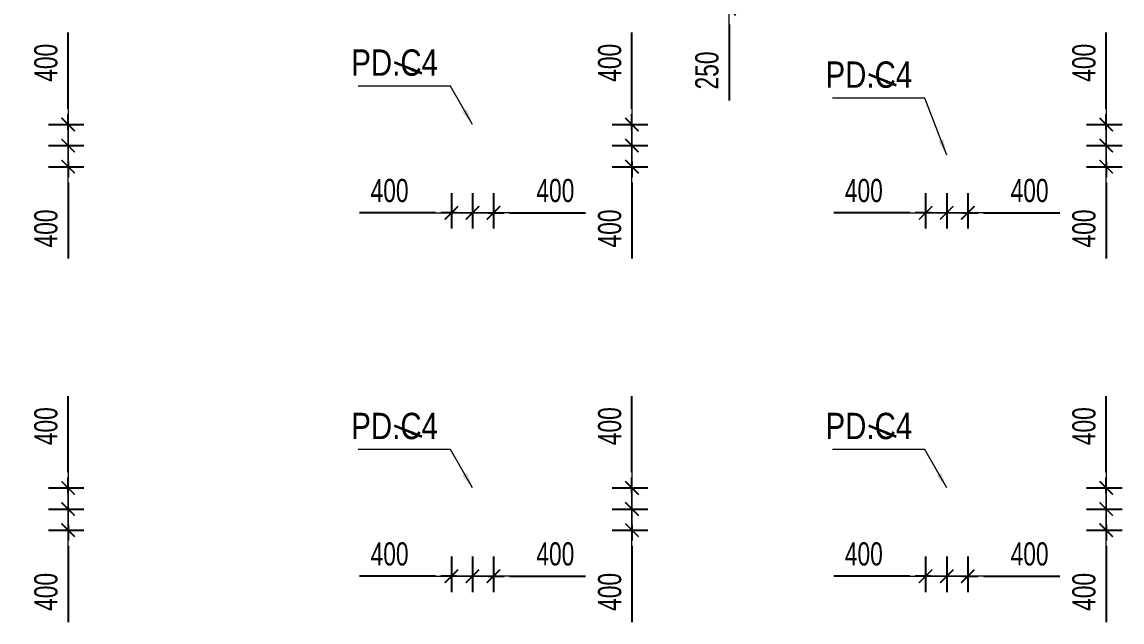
# Model space of a CAD drawing. Header units: millimetres. Extents: x -259680 to 286077, y -1281 to 94455.
# Drawn here: x 28151 to 49027, y 23355 to 34748 of the extents above; entities that cross this region are included whole.
import ezdxf
from ezdxf.enums import TextEntityAlignment as Align

# ---------------------------------------------------------------- set-up
doc = ezdxf.new("R2010")
doc.units = ezdxf.units.MM
doc.layers.get('Defpoints').update_dxf_attribs({"color": 151, "lineweight": 9})
for name, color, linetype, lineweight in [('$0$C1', 20, 'Continuous', 35), ('$1$NDC_S_ANNO', 7, 'Continuous', 20), ('$1$NDC_S_DIM', 1, 'Continuous', 15), ('NDC_S_DIM', 1, 'Continuous', 15)]:
    doc.layers.add(name, color=color, linetype=linetype, lineweight=lineweight)
doc.styles.add('$1$NDC_DIM', font='', dxfattribs={"width": 0.75})
doc.styles.add('$2$ARIAL', font='arial.ttf', dxfattribs={"width": 0.8})
doc.styles.add('NDC_DIM', font='', dxfattribs={"width": 0.75})
doc.styles.get('$1$NDC_DIM').set_extended_font_data('Dotum')
doc.styles.get('NDC_DIM').set_extended_font_data('Dotum')
doc.dimstyles.new('$0$NDC_dim_150', dxfattribs={"dimscale": 150, "dimtxt": 2.2, "dimasz": 1.5, "dimexe": 1.5, "dimexo": 2.5, "dimgap": 1, "dimtad": 1, "dimdec": 0, "dimzin": 0, "dimdsep": 46, "dimtxsty": '$1$NDC_DIM', "dimblk": '$1$DIMMARK', "dimcen": 0.09, "dimdle": 1.2, "dimclrd": 1, "dimclre": 1, "dimclrt": 3, "dimadec": 0, "dimazin": 0, "dimtfac": 1, "dimtdec": 0, "dimtix": 1, "dimtofl": 0, "dimtmove": 0, "dimatfit": 3, "dimfxl": 6, "dimfxlon": 1, "dimtolj": 1, "dimtzin": 0, "dimarcsym": 0})
doc.dimstyles.new('$1$NDC_dim_iso', dxfattribs={"dimtxt": 2.2, "dimasz": 1, "dimexe": 1.5, "dimexo": 2.5, "dimgap": 1, "dimtad": 1, "dimdec": 0, "dimzin": 0, "dimdsep": 46, "dimtxsty": '$1$NDC_DIM', "dimblk": '$1$DIMMARK', "dimcen": 0.09, "dimdle": 1.2, "dimclrd": 1, "dimclre": 1, "dimclrt": 3, "dimadec": 0, "dimazin": 0, "dimtfac": 1, "dimtdec": 0, "dimtix": 1, "dimtofl": 0, "dimtmove": 0, "dimatfit": 3, "dimfxl": 6, "dimfxlon": 1, "dimtolj": 1, "dimtzin": 0, "dimarcsym": 0})
doc.dimstyles.new('NDC_dim_200', dxfattribs={"dimscale": 200, "dimtxt": 2.2, "dimasz": 1.5, "dimexe": 1.5, "dimexo": 2.5, "dimgap": 1, "dimtad": 1, "dimdec": 0, "dimzin": 0, "dimdsep": 46, "dimtxsty": 'NDC_DIM', "dimblk": 'DIMMARK', "dimcen": 0.09, "dimdle": 1.2, "dimclrd": 1, "dimclre": 1, "dimclrt": 3, "dimadec": 0, "dimazin": 0, "dimtfac": 1, "dimtdec": 0, "dimtix": 1, "dimtofl": 0, "dimtmove": 0, "dimatfit": 3, "dimfxl": 6, "dimfxlon": 1, "dimtolj": 1, "dimtzin": 0, "dimarcsym": 0})

# ---------------------------------------------------------------- blocks, each defined once
blk = doc.blocks.new('$1$DIMMARK')
at = {"layer": '$1$NDC_S_DIM', "color": 1}
blk.add_line((-1.5, 0), (1, 0), dxfattribs=at)
at = {"layer": '$1$NDC_S_DIM', "color": 2, "const_width": 0.1}
blk.add_lwpolyline([(-0.424, -0.424), (0.424, 0.424)], dxfattribs=at)
blk = doc.blocks.new('DIMMARK')
at = {"layer": 'NDC_S_DIM', "color": 1}
blk.add_line((-1.5, 0), (1, 0), dxfattribs=at)
at = {"layer": 'NDC_S_DIM', "color": 2, "const_width": 0.1}
blk.add_lwpolyline([(-0.424, -0.424), (0.424, 0.424)], dxfattribs=at)
blk = doc.blocks.new('*D304')
at = {"layer": 'Defpoints', "color": 0, "ltscale": 100, "transparency": 16777216}
for p in [(28151, 32800), (29027, 32800), (28151, 32400)]:
    blk.add_point(p, dxfattribs=at)
at = {"layer": 'NDC_S_DIM', "color": 1, "lineweight": -2, "ltscale": 100, "transparency": 16777216}
for p, q in [((29027, 33100), (29027, 34545)), ((28651, 32800), (29327, 32800)), ((28651, 32400), (29327, 32400)), ((29027, 32100), (29027, 31800))]:
    blk.add_line(p, q, dxfattribs=at)
at = {"layer": 'NDC_S_DIM', "color": 1, "lineweight": -2, "ltscale": 100, "transparency": 16777216, "xscale": 300, "yscale": 300, "zscale": 300}
for p, rotation in [((29027, 32800), 270), ((29027, 32400), 90)]:
    blk.add_blockref('DIMMARK', p, dxfattribs=dict(at, rotation=rotation))
at = {"layer": 'NDC_S_DIM', "color": 3, "ltscale": 100, "transparency": 16777216, "insert": (28606, 33973), "char_height": 440, "attachment_point": 5, "rotation": 90, "style": 'NDC_DIM'}
blk.add_mtext('\\A1;400', dxfattribs=at)
blk = doc.blocks.new('*D305')
at = {"layer": 'Defpoints', "color": 0, "ltscale": 100, "transparency": 16777216}
for p in [(28151, 32400), (29027, 32400), (28151, 32000)]:
    blk.add_point(p, dxfattribs=at)
at = {"layer": 'NDC_S_DIM', "color": 1, "lineweight": -2, "ltscale": 100, "transparency": 16777216}
for p, q in [((29027, 32700), (29027, 33000)), ((28651, 32400), (29327, 32400)), ((28651, 32000), (29327, 32000)), ((29027, 31700), (29027, 30255))]:
    blk.add_line(p, q, dxfattribs=at)
at = {"layer": 'NDC_S_DIM', "color": 1, "lineweight": -2, "ltscale": 100, "transparency": 16777216, "xscale": 300, "yscale": 300, "zscale": 300}
for p, rotation in [((29027, 32400), 270), ((29027, 32000), 90)]:
    blk.add_blockref('DIMMARK', p, dxfattribs=dict(at, rotation=rotation))
at = {"layer": 'NDC_S_DIM', "color": 3, "ltscale": 100, "transparency": 16777216, "insert": (28606, 30827), "char_height": 440, "attachment_point": 5, "rotation": 90, "style": 'NDC_DIM'}
blk.add_mtext('\\A1;400', dxfattribs=at)
blk = doc.blocks.new('*D316')
at = {"layer": 'Defpoints', "color": 0, "ltscale": 100, "transparency": 16777216}
for p in [(28151, 25900), (29027, 25900), (28151, 25500)]:
    blk.add_point(p, dxfattribs=at)
at = {"layer": 'NDC_S_DIM', "color": 1, "lineweight": -2, "ltscale": 100, "transparency": 16777216}
for p, q in [((29027, 26200), (29027, 27645)), ((28651, 25900), (29327, 25900)), ((28651, 25500), (29327, 25500)), ((29027, 25200), (29027, 24900))]:
    blk.add_line(p, q, dxfattribs=at)
at = {"layer": 'NDC_S_DIM', "color": 1, "lineweight": -2, "ltscale": 100, "transparency": 16777216, "xscale": 300, "yscale": 300, "zscale": 300}
for p, rotation in [((29027, 25900), 270), ((29027, 25500), 90)]:
    blk.add_blockref('DIMMARK', p, dxfattribs=dict(at, rotation=rotation))
at = {"layer": 'NDC_S_DIM', "color": 3, "ltscale": 100, "transparency": 16777216, "insert": (28606, 27073), "char_height": 440, "attachment_point": 5, "rotation": 90, "style": 'NDC_DIM'}
blk.add_mtext('\\A1;400', dxfattribs=at)
blk = doc.blocks.new('*D317')
at = {"layer": 'Defpoints', "color": 0, "ltscale": 100, "transparency": 16777216}
for p in [(28151, 25500), (29027, 25500), (28151, 25100)]:
    blk.add_point(p, dxfattribs=at)
at = {"layer": 'NDC_S_DIM', "color": 1, "lineweight": -2, "ltscale": 100, "transparency": 16777216}
for p, q in [((29027, 25800), (29027, 26100)), ((28651, 25500), (29327, 25500)), ((28651, 25100), (29327, 25100)), ((29027, 24800), (29027, 23355))]:
    blk.add_line(p, q, dxfattribs=at)
at = {"layer": 'NDC_S_DIM', "color": 1, "lineweight": -2, "ltscale": 100, "transparency": 16777216, "xscale": 300, "yscale": 300, "zscale": 300}
for p, rotation in [((29027, 25500), 270), ((29027, 25100), 90)]:
    blk.add_blockref('DIMMARK', p, dxfattribs=dict(at, rotation=rotation))
at = {"layer": 'NDC_S_DIM', "color": 3, "ltscale": 100, "transparency": 16777216, "insert": (28606, 23927), "char_height": 440, "attachment_point": 5, "rotation": 90, "style": 'NDC_DIM'}
blk.add_mtext('\\A1;400', dxfattribs=at)
blk = doc.blocks.new('*D442')
at = {"layer": 'Defpoints', "color": 0, "ltscale": 100, "transparency": 16777216}
for p in [(45700, 32000), (46100, 32000), (46100, 31124)]:
    blk.add_point(p, dxfattribs=at)
at = {"layer": 'NDC_S_DIM', "color": 1, "lineweight": -2, "ltscale": 100, "transparency": 16777216}
for p, q in [((45700, 31500), (45700, 30824)), ((46100, 31500), (46100, 30824)), ((45400, 31124), (45100, 31124)), ((46400, 31124), (47845, 31124))]:
    blk.add_line(p, q, dxfattribs=at)
at = {"layer": 'NDC_S_DIM', "color": 1, "lineweight": -2, "ltscale": 100, "transparency": 16777216, "xscale": 300, "yscale": 300, "zscale": 300}
blk.add_blockref('DIMMARK', (45700, 31124), dxfattribs=at)
at = {"layer": 'NDC_S_DIM', "color": 1, "lineweight": -2, "ltscale": 100, "transparency": 16777216, "xscale": 300, "yscale": 300, "zscale": 300, "rotation": 180}
blk.add_blockref('DIMMARK', (46100, 31124), dxfattribs=at)
at = {"layer": 'NDC_S_DIM', "color": 3, "ltscale": 100, "transparency": 16777216, "insert": (47273, 31545), "char_height": 440, "attachment_point": 5, "style": 'NDC_DIM'}
blk.add_mtext('\\A1;400', dxfattribs=at)
blk = doc.blocks.new('*D443')
at = {"layer": 'Defpoints', "color": 0, "ltscale": 100, "transparency": 16777216}
for p in [(45300, 32000), (45700, 32000), (45700, 31124)]:
    blk.add_point(p, dxfattribs=at)
at = {"layer": 'NDC_S_DIM', "color": 1, "lineweight": -2, "ltscale": 100, "transparency": 16777216}
for p, q in [((45300, 31500), (45300, 30824)), ((45700, 31500), (45700, 30824)), ((45000, 31124), (43555, 31124)), ((46000, 31124), (46300, 31124))]:
    blk.add_line(p, q, dxfattribs=at)
at = {"layer": 'NDC_S_DIM', "color": 1, "lineweight": -2, "ltscale": 100, "transparency": 16777216, "xscale": 300, "yscale": 300, "zscale": 300}
blk.add_blockref('DIMMARK', (45300, 31124), dxfattribs=at)
at = {"layer": 'NDC_S_DIM', "color": 1, "lineweight": -2, "ltscale": 100, "transparency": 16777216, "xscale": 300, "yscale": 300, "zscale": 300, "rotation": 180}
blk.add_blockref('DIMMARK', (45700, 31124), dxfattribs=at)
at = {"layer": 'NDC_S_DIM', "color": 3, "ltscale": 100, "transparency": 16777216, "insert": (44127, 31545), "char_height": 440, "attachment_point": 5, "style": 'NDC_DIM'}
blk.add_mtext('\\A1;400', dxfattribs=at)
blk = doc.blocks.new('*D444')
at = {"layer": 'Defpoints', "color": 0, "ltscale": 100, "transparency": 16777216}
for p in [(47851, 32800), (48727, 32800), (47851, 32400)]:
    blk.add_point(p, dxfattribs=at)
at = {"layer": 'NDC_S_DIM', "color": 1, "lineweight": -2, "ltscale": 100, "transparency": 16777216}
for p, q in [((48727, 33100), (48727, 34545)), ((48351, 32800), (49027, 32800)), ((48351, 32400), (49027, 32400)), ((48727, 32100), (48727, 31800))]:
    blk.add_line(p, q, dxfattribs=at)
at = {"layer": 'NDC_S_DIM', "color": 1, "lineweight": -2, "ltscale": 100, "transparency": 16777216, "xscale": 300, "yscale": 300, "zscale": 300}
for p, rotation in [((48727, 32800), 270), ((48727, 32400), 90)]:
    blk.add_blockref('DIMMARK', p, dxfattribs=dict(at, rotation=rotation))
at = {"layer": 'NDC_S_DIM', "color": 3, "ltscale": 100, "transparency": 16777216, "insert": (48306, 33973), "char_height": 440, "attachment_point": 5, "rotation": 90, "style": 'NDC_DIM'}
blk.add_mtext('\\A1;400', dxfattribs=at)
blk = doc.blocks.new('*D445')
at = {"layer": 'Defpoints', "color": 0, "ltscale": 100, "transparency": 16777216}
for p in [(47851, 32400), (48727, 32400), (47851, 32000)]:
    blk.add_point(p, dxfattribs=at)
at = {"layer": 'NDC_S_DIM', "color": 1, "lineweight": -2, "ltscale": 100, "transparency": 16777216}
for p, q in [((48727, 32700), (48727, 33000)), ((48351, 32400), (49027, 32400)), ((48351, 32000), (49027, 32000)), ((48727, 31700), (48727, 30255))]:
    blk.add_line(p, q, dxfattribs=at)
at = {"layer": 'NDC_S_DIM', "color": 1, "lineweight": -2, "ltscale": 100, "transparency": 16777216, "xscale": 300, "yscale": 300, "zscale": 300}
for p, rotation in [((48727, 32400), 270), ((48727, 32000), 90)]:
    blk.add_blockref('DIMMARK', p, dxfattribs=dict(at, rotation=rotation))
at = {"layer": 'NDC_S_DIM', "color": 3, "ltscale": 100, "transparency": 16777216, "insert": (48306, 30827), "char_height": 440, "attachment_point": 5, "rotation": 90, "style": 'NDC_DIM'}
blk.add_mtext('\\A1;400', dxfattribs=at)
blk = doc.blocks.new('*D446')
at = {"layer": 'Defpoints', "color": 0, "ltscale": 100, "transparency": 16777216}
for p in [(36700, 32000), (37100, 32000), (37100, 31124)]:
    blk.add_point(p, dxfattribs=at)
at = {"layer": 'NDC_S_DIM', "color": 1, "lineweight": -2, "ltscale": 100, "transparency": 16777216}
for p, q in [((36700, 31500), (36700, 30824)), ((37100, 31500), (37100, 30824)), ((36400, 31124), (36100, 31124)), ((37400, 31124), (38845, 31124))]:
    blk.add_line(p, q, dxfattribs=at)
at = {"layer": 'NDC_S_DIM', "color": 1, "lineweight": -2, "ltscale": 100, "transparency": 16777216, "xscale": 300, "yscale": 300, "zscale": 300}
blk.add_blockref('DIMMARK', (36700, 31124), dxfattribs=at)
at = {"layer": 'NDC_S_DIM', "color": 1, "lineweight": -2, "ltscale": 100, "transparency": 16777216, "xscale": 300, "yscale": 300, "zscale": 300, "rotation": 180}
blk.add_blockref('DIMMARK', (37100, 31124), dxfattribs=at)
at = {"layer": 'NDC_S_DIM', "color": 3, "ltscale": 100, "transparency": 16777216, "insert": (38273, 31545), "char_height": 440, "attachment_point": 5, "style": 'NDC_DIM'}
blk.add_mtext('\\A1;400', dxfattribs=at)
blk = doc.blocks.new('*D447')
at = {"layer": 'Defpoints', "color": 0, "ltscale": 100, "transparency": 16777216}
for p in [(36300, 32000), (36700, 32000), (36700, 31124)]:
    blk.add_point(p, dxfattribs=at)
at = {"layer": 'NDC_S_DIM', "color": 1, "lineweight": -2, "ltscale": 100, "transparency": 16777216}
for p, q in [((36300, 31500), (36300, 30824)), ((36700, 31500), (36700, 30824)), ((36000, 31124), (34555, 31124)), ((37000, 31124), (37300, 31124))]:
    blk.add_line(p, q, dxfattribs=at)
at = {"layer": 'NDC_S_DIM', "color": 1, "lineweight": -2, "ltscale": 100, "transparency": 16777216, "xscale": 300, "yscale": 300, "zscale": 300}
blk.add_blockref('DIMMARK', (36300, 31124), dxfattribs=at)
at = {"layer": 'NDC_S_DIM', "color": 1, "lineweight": -2, "ltscale": 100, "transparency": 16777216, "xscale": 300, "yscale": 300, "zscale": 300, "rotation": 180}
blk.add_blockref('DIMMARK', (36700, 31124), dxfattribs=at)
at = {"layer": 'NDC_S_DIM', "color": 3, "ltscale": 100, "transparency": 16777216, "insert": (35127, 31545), "char_height": 440, "attachment_point": 5, "style": 'NDC_DIM'}
blk.add_mtext('\\A1;400', dxfattribs=at)
blk = doc.blocks.new('*D448')
at = {"layer": 'Defpoints', "color": 0, "ltscale": 100, "transparency": 16777216}
for p in [(38851, 32800), (39727, 32800), (38851, 32400)]:
    blk.add_point(p, dxfattribs=at)
at = {"layer": 'NDC_S_DIM', "color": 1, "lineweight": -2, "ltscale": 100, "transparency": 16777216}
for p, q in [((39727, 33100), (39727, 34545)), ((39351, 32800), (40027, 32800)), ((39351, 32400), (40027, 32400)), ((39727, 32100), (39727, 31800))]:
    blk.add_line(p, q, dxfattribs=at)
at = {"layer": 'NDC_S_DIM', "color": 1, "lineweight": -2, "ltscale": 100, "transparency": 16777216, "xscale": 300, "yscale": 300, "zscale": 300}
for p, rotation in [((39727, 32800), 270), ((39727, 32400), 90)]:
    blk.add_blockref('DIMMARK', p, dxfattribs=dict(at, rotation=rotation))
at = {"layer": 'NDC_S_DIM', "color": 3, "ltscale": 100, "transparency": 16777216, "insert": (39306, 33973), "char_height": 440, "attachment_point": 5, "rotation": 90, "style": 'NDC_DIM'}
blk.add_mtext('\\A1;400', dxfattribs=at)
blk = doc.blocks.new('*D449')
at = {"layer": 'Defpoints', "color": 0, "ltscale": 100, "transparency": 16777216}
for p in [(38851, 32400), (39727, 32400), (38851, 32000)]:
    blk.add_point(p, dxfattribs=at)
at = {"layer": 'NDC_S_DIM', "color": 1, "lineweight": -2, "ltscale": 100, "transparency": 16777216}
for p, q in [((39727, 32700), (39727, 33000)), ((39351, 32400), (40027, 32400)), ((39351, 32000), (40027, 32000)), ((39727, 31700), (39727, 30255))]:
    blk.add_line(p, q, dxfattribs=at)
at = {"layer": 'NDC_S_DIM', "color": 1, "lineweight": -2, "ltscale": 100, "transparency": 16777216, "xscale": 300, "yscale": 300, "zscale": 300}
for p, rotation in [((39727, 32400), 270), ((39727, 32000), 90)]:
    blk.add_blockref('DIMMARK', p, dxfattribs=dict(at, rotation=rotation))
at = {"layer": 'NDC_S_DIM', "color": 3, "ltscale": 100, "transparency": 16777216, "insert": (39306, 30827), "char_height": 440, "attachment_point": 5, "rotation": 90, "style": 'NDC_DIM'}
blk.add_mtext('\\A1;400', dxfattribs=at)
blk = doc.blocks.new('*D450')
at = {"layer": 'Defpoints', "color": 0, "ltscale": 100, "transparency": 16777216}
for p in [(36700, 25100), (37100, 25100), (37100, 24224)]:
    blk.add_point(p, dxfattribs=at)
at = {"layer": 'NDC_S_DIM', "color": 1, "lineweight": -2, "ltscale": 100, "transparency": 16777216}
for p, q in [((36700, 24600), (36700, 23924)), ((37100, 24600), (37100, 23924)), ((36400, 24224), (36100, 24224)), ((37400, 24224), (38845, 24224))]:
    blk.add_line(p, q, dxfattribs=at)
at = {"layer": 'NDC_S_DIM', "color": 1, "lineweight": -2, "ltscale": 100, "transparency": 16777216, "xscale": 300, "yscale": 300, "zscale": 300}
blk.add_blockref('DIMMARK', (36700, 24224), dxfattribs=at)
at = {"layer": 'NDC_S_DIM', "color": 1, "lineweight": -2, "ltscale": 100, "transparency": 16777216, "xscale": 300, "yscale": 300, "zscale": 300, "rotation": 180}
blk.add_blockref('DIMMARK', (37100, 24224), dxfattribs=at)
at = {"layer": 'NDC_S_DIM', "color": 3, "ltscale": 100, "transparency": 16777216, "insert": (38273, 24645), "char_height": 440, "attachment_point": 5, "style": 'NDC_DIM'}
blk.add_mtext('\\A1;400', dxfattribs=at)
blk = doc.blocks.new('*D451')
at = {"layer": 'Defpoints', "color": 0, "ltscale": 100, "transparency": 16777216}
for p in [(36300, 25100), (36700, 25100), (36700, 24224)]:
    blk.add_point(p, dxfattribs=at)
at = {"layer": 'NDC_S_DIM', "color": 1, "lineweight": -2, "ltscale": 100, "transparency": 16777216}
for p, q in [((36300, 24600), (36300, 23924)), ((36700, 24600), (36700, 23924)), ((36000, 24224), (34555, 24224)), ((37000, 24224), (37300, 24224))]:
    blk.add_line(p, q, dxfattribs=at)
at = {"layer": 'NDC_S_DIM', "color": 1, "lineweight": -2, "ltscale": 100, "transparency": 16777216, "xscale": 300, "yscale": 300, "zscale": 300}
blk.add_blockref('DIMMARK', (36300, 24224), dxfattribs=at)
at = {"layer": 'NDC_S_DIM', "color": 1, "lineweight": -2, "ltscale": 100, "transparency": 16777216, "xscale": 300, "yscale": 300, "zscale": 300, "rotation": 180}
blk.add_blockref('DIMMARK', (36700, 24224), dxfattribs=at)
at = {"layer": 'NDC_S_DIM', "color": 3, "ltscale": 100, "transparency": 16777216, "insert": (35127, 24645), "char_height": 440, "attachment_point": 5, "style": 'NDC_DIM'}
blk.add_mtext('\\A1;400', dxfattribs=at)
blk = doc.blocks.new('*D452')
at = {"layer": 'Defpoints', "color": 0, "ltscale": 100, "transparency": 16777216}
for p in [(38851, 25900), (39727, 25900), (38851, 25500)]:
    blk.add_point(p, dxfattribs=at)
at = {"layer": 'NDC_S_DIM', "color": 1, "lineweight": -2, "ltscale": 100, "transparency": 16777216}
for p, q in [((39727, 26200), (39727, 27645)), ((39351, 25900), (40027, 25900)), ((39351, 25500), (40027, 25500)), ((39727, 25200), (39727, 24900))]:
    blk.add_line(p, q, dxfattribs=at)
at = {"layer": 'NDC_S_DIM', "color": 1, "lineweight": -2, "ltscale": 100, "transparency": 16777216, "xscale": 300, "yscale": 300, "zscale": 300}
for p, rotation in [((39727, 25900), 270), ((39727, 25500), 90)]:
    blk.add_blockref('DIMMARK', p, dxfattribs=dict(at, rotation=rotation))
at = {"layer": 'NDC_S_DIM', "color": 3, "ltscale": 100, "transparency": 16777216, "insert": (39306, 27073), "char_height": 440, "attachment_point": 5, "rotation": 90, "style": 'NDC_DIM'}
blk.add_mtext('\\A1;400', dxfattribs=at)
blk = doc.blocks.new('*D453')
at = {"layer": 'Defpoints', "color": 0, "ltscale": 100, "transparency": 16777216}
for p in [(38851, 25500), (39727, 25500), (38851, 25100)]:
    blk.add_point(p, dxfattribs=at)
at = {"layer": 'NDC_S_DIM', "color": 1, "lineweight": -2, "ltscale": 100, "transparency": 16777216}
for p, q in [((39727, 25800), (39727, 26100)), ((39351, 25500), (40027, 25500)), ((39351, 25100), (40027, 25100)), ((39727, 24800), (39727, 23355))]:
    blk.add_line(p, q, dxfattribs=at)
at = {"layer": 'NDC_S_DIM', "color": 1, "lineweight": -2, "ltscale": 100, "transparency": 16777216, "xscale": 300, "yscale": 300, "zscale": 300}
for p, rotation in [((39727, 25500), 270), ((39727, 25100), 90)]:
    blk.add_blockref('DIMMARK', p, dxfattribs=dict(at, rotation=rotation))
at = {"layer": 'NDC_S_DIM', "color": 3, "ltscale": 100, "transparency": 16777216, "insert": (39306, 23927), "char_height": 440, "attachment_point": 5, "rotation": 90, "style": 'NDC_DIM'}
blk.add_mtext('\\A1;400', dxfattribs=at)
blk = doc.blocks.new('*D454')
at = {"layer": 'Defpoints', "color": 0, "ltscale": 100, "transparency": 16777216}
for p in [(45700, 25100), (46100, 25100), (46100, 24224)]:
    blk.add_point(p, dxfattribs=at)
at = {"layer": 'NDC_S_DIM', "color": 1, "lineweight": -2, "ltscale": 100, "transparency": 16777216}
for p, q in [((45700, 24600), (45700, 23924)), ((46100, 24600), (46100, 23924)), ((45400, 24224), (45100, 24224)), ((46400, 24224), (47845, 24224))]:
    blk.add_line(p, q, dxfattribs=at)
at = {"layer": 'NDC_S_DIM', "color": 1, "lineweight": -2, "ltscale": 100, "transparency": 16777216, "xscale": 300, "yscale": 300, "zscale": 300}
blk.add_blockref('DIMMARK', (45700, 24224), dxfattribs=at)
at = {"layer": 'NDC_S_DIM', "color": 1, "lineweight": -2, "ltscale": 100, "transparency": 16777216, "xscale": 300, "yscale": 300, "zscale": 300, "rotation": 180}
blk.add_blockref('DIMMARK', (46100, 24224), dxfattribs=at)
at = {"layer": 'NDC_S_DIM', "color": 3, "ltscale": 100, "transparency": 16777216, "insert": (47273, 24645), "char_height": 440, "attachment_point": 5, "style": 'NDC_DIM'}
blk.add_mtext('\\A1;400', dxfattribs=at)
blk = doc.blocks.new('*D455')
at = {"layer": 'Defpoints', "color": 0, "ltscale": 100, "transparency": 16777216}
for p in [(45300, 25100), (45700, 25100), (45700, 24224)]:
    blk.add_point(p, dxfattribs=at)
at = {"layer": 'NDC_S_DIM', "color": 1, "lineweight": -2, "ltscale": 100, "transparency": 16777216}
for p, q in [((45300, 24600), (45300, 23924)), ((45700, 24600), (45700, 23924)), ((45000, 24224), (43555, 24224)), ((46000, 24224), (46300, 24224))]:
    blk.add_line(p, q, dxfattribs=at)
at = {"layer": 'NDC_S_DIM', "color": 1, "lineweight": -2, "ltscale": 100, "transparency": 16777216, "xscale": 300, "yscale": 300, "zscale": 300}
blk.add_blockref('DIMMARK', (45300, 24224), dxfattribs=at)
at = {"layer": 'NDC_S_DIM', "color": 1, "lineweight": -2, "ltscale": 100, "transparency": 16777216, "xscale": 300, "yscale": 300, "zscale": 300, "rotation": 180}
blk.add_blockref('DIMMARK', (45700, 24224), dxfattribs=at)
at = {"layer": 'NDC_S_DIM', "color": 3, "ltscale": 100, "transparency": 16777216, "insert": (44127, 24645), "char_height": 440, "attachment_point": 5, "style": 'NDC_DIM'}
blk.add_mtext('\\A1;400', dxfattribs=at)
blk = doc.blocks.new('*D456')
at = {"layer": 'Defpoints', "color": 0, "ltscale": 100, "transparency": 16777216}
for p in [(47851, 25900), (48727, 25900), (47851, 25500)]:
    blk.add_point(p, dxfattribs=at)
at = {"layer": 'NDC_S_DIM', "color": 1, "lineweight": -2, "ltscale": 100, "transparency": 16777216}
for p, q in [((48727, 26200), (48727, 27645)), ((48351, 25900), (49027, 25900)), ((48351, 25500), (49027, 25500)), ((48727, 25200), (48727, 24900))]:
    blk.add_line(p, q, dxfattribs=at)
at = {"layer": 'NDC_S_DIM', "color": 1, "lineweight": -2, "ltscale": 100, "transparency": 16777216, "xscale": 300, "yscale": 300, "zscale": 300}
for p, rotation in [((48727, 25900), 270), ((48727, 25500), 90)]:
    blk.add_blockref('DIMMARK', p, dxfattribs=dict(at, rotation=rotation))
at = {"layer": 'NDC_S_DIM', "color": 3, "ltscale": 100, "transparency": 16777216, "insert": (48306, 27073), "char_height": 440, "attachment_point": 5, "rotation": 90, "style": 'NDC_DIM'}
blk.add_mtext('\\A1;400', dxfattribs=at)
blk = doc.blocks.new('*D457')
at = {"layer": 'Defpoints', "color": 0, "ltscale": 100, "transparency": 16777216}
for p in [(47851, 25500), (48727, 25500), (47851, 25100)]:
    blk.add_point(p, dxfattribs=at)
at = {"layer": 'NDC_S_DIM', "color": 1, "lineweight": -2, "ltscale": 100, "transparency": 16777216}
for p, q in [((48727, 25800), (48727, 26100)), ((48351, 25500), (49027, 25500)), ((48351, 25100), (49027, 25100)), ((48727, 24800), (48727, 23355))]:
    blk.add_line(p, q, dxfattribs=at)
at = {"layer": 'NDC_S_DIM', "color": 1, "lineweight": -2, "ltscale": 100, "transparency": 16777216, "xscale": 300, "yscale": 300, "zscale": 300}
for p, rotation in [((48727, 25500), 270), ((48727, 25100), 90)]:
    blk.add_blockref('DIMMARK', p, dxfattribs=dict(at, rotation=rotation))
at = {"layer": 'NDC_S_DIM', "color": 3, "ltscale": 100, "transparency": 16777216, "insert": (48306, 23927), "char_height": 440, "attachment_point": 5, "rotation": 90, "style": 'NDC_DIM'}
blk.add_mtext('\\A1;400', dxfattribs=at)
blk = doc.blocks.new('*D677')
at = {"layer": 'Defpoints', "color": 0, "ltscale": 100, "transparency": 16777216}
for p in [(40405, 35250), (40405, 35000), (41571, 35000)]:
    blk.add_point(p, dxfattribs=at)
at = {"layer": 'NDC_S_DIM', "color": 1, "lineweight": -2, "ltscale": 100, "transparency": 16777216}
for p, q in [((41571, 35550), (41571, 35850)), ((40905, 35250), (41871, 35250)), ((40905, 35000), (41871, 35000)), ((41571, 34700), (41571, 33254))]:
    blk.add_line(p, q, dxfattribs=at)
at = {"layer": 'NDC_S_DIM', "color": 1, "lineweight": -2, "ltscale": 100, "transparency": 16777216, "xscale": 300, "yscale": 300, "zscale": 300}
for p, rotation in [((41571, 35250), 270), ((41571, 35000), 90)]:
    blk.add_blockref('DIMMARK', p, dxfattribs=dict(at, rotation=rotation))
at = {"layer": 'NDC_S_DIM', "color": 3, "ltscale": 100, "transparency": 16777216, "insert": (41151, 33827), "char_height": 440, "attachment_point": 5, "rotation": 90, "style": 'NDC_DIM'}
blk.add_mtext('\\A1;250', dxfattribs=at)
blk = doc.blocks.new('*U220')
at = {"layer": '$1$NDC_S_ANNO', "ltscale": 0.8, "style": '$2$ARIAL', "width": 0.8}
blk.add_attdef('TEN', text='', height=2.5, dxfattribs=at).set_placement((-2.58, 1.03), align=Align.MIDDLE_CENTER)
at = {"layer": '$1$NDC_S_ANNO', "ltscale": 0.8, "style": '$2$ARIAL', "width": 0.8, "flags": 1}
blk.add_attdef('CHU_THICH', text='', height=2.5, dxfattribs=at).set_placement((0, 0), align=Align.MIDDLE_CENTER)
at = {"layer": 'Defpoints'}
blk.add_leader([(0, 0), (-2.58, 1.03)], dimstyle='$1$NDC_dim_iso', override={"dimgap": 0.625, "dimtad": 0}, dxfattribs=at)
blk = doc.blocks.new('$0$co t check')
at = {"layer": '$0$C1', "xscale": 200, "yscale": 200, "zscale": 200}
for p in [(33698, 33771), (42698, 33542), (33698, 26871), (42698, 26871)]:
    blk.add_blockref('*U220', p, dxfattribs=at).add_auto_attribs({'TEN': 'PD.C4'})
at = {"layer": '$0$C1'}
for points in [[(34659, 32800), (34242, 33532), (32493, 33532)], [(43659, 32220), (43242, 33303), (41493, 33303)], [(34659, 25900), (34242, 26632), (32493, 26632)], [(43659, 25900), (43242, 26632), (41493, 26632)]]:
    blk.add_leader(points, dimstyle='$0$NDC_dim_150', override={"dimasz": 2, "dimgap": 1, "dimtad": 0}, dxfattribs=at)

msp = doc.modelspace()

# ---------------------------------------------------------------- block references
at = {"layer": '$1$NDC_S_DIM'}
msp.add_blockref('$0$co t check', (2040.6, 0), dxfattribs=at)

# ---------------------------------------------------------------- dimensions: what is measured, and where the dimension line sits
at = {"layer": 'NDC_S_DIM', "ltscale": 100}
for base, p1, p2, picture, middle in [((41571.3, 35000), (40404.7, 35250), (40404.7, 35000), '*D677', (41571.3, 33826.8)), ((29026.7, 32800), (28151.2, 32400), (28151.2, 32800), '*D304', (29026.7, 33972.5)), ((39726.7, 32800), (38851.2, 32400), (38851.2, 32800), '*D448', (39726.7, 33972.5)), ((48726.7, 32800), (47851.2, 32400), (47851.2, 32800), '*D444', (48726.7, 33972.5)), ((29026.7, 32400), (28151.2, 32000), (28151.2, 32400), '*D305', (29026.7, 30827.5)), ((39726.7, 32400), (38851.2, 32000), (38851.2, 32400), '*D449', (39726.7, 30827.5)), ((48726.7, 32400), (47851.2, 32000), (47851.2, 32400), '*D445', (48726.7, 30827.5)), ((29026.7, 25900), (28151.2, 25500), (28151.2, 25900), '*D316', (29026.7, 27072.5)), ((39726.7, 25900), (38851.2, 25500), (38851.2, 25900), '*D452', (39726.7, 27072.5)), ((48726.7, 25900), (47851.2, 25500), (47851.2, 25900), '*D456', (48726.7, 27072.5)), ((29026.7, 25500), (28151.2, 25100), (28151.2, 25500), '*D317', (29026.7, 23927.5)), ((39726.7, 25500), (38851.2, 25100), (38851.2, 25500), '*D453', (39726.7, 23927.5)), ((48726.7, 25500), (47851.2, 25100), (47851.2, 25500), '*D457', (48726.7, 23927.5))]:
    dim = msp.add_linear_dim(base=base, p1=p1, p2=p2, angle=90, dimstyle='NDC_dim_200', dxfattribs=at)
    dim.commit()
    dim.dimension.update_dxf_attribs({"geometry": picture, "text_midpoint": middle, "dimtype": 160})
for base, p1, p2, picture, middle in [((36700, 31124.4), (36300, 32000), (36700, 32000), '*D447', (35127.5, 31124.4)), ((37100, 31124.4), (36700, 32000), (37100, 32000), '*D446', (38272.5, 31124.4)), ((45700, 31124.4), (45300, 32000), (45700, 32000), '*D443', (44127.5, 31124.4)), ((46100, 31124.4), (45700, 32000), (46100, 32000), '*D442', (47272.5, 31124.4)), ((36700, 24224.4), (36300, 25100), (36700, 25100), '*D451', (35127.5, 24224.4)), ((37100, 24224.4), (36700, 25100), (37100, 25100), '*D450', (38272.5, 24224.4)), ((45700, 24224.4), (45300, 25100), (45700, 25100), '*D455', (44127.5, 24224.4)), ((46100, 24224.4), (45700, 25100), (46100, 25100), '*D454', (47272.5, 24224.4))]:
    dim = msp.add_linear_dim(base=base, p1=p1, p2=p2, dimstyle='NDC_dim_200', dxfattribs=at)
    dim.commit()
    dim.dimension.update_dxf_attribs({"geometry": picture, "text_midpoint": middle, "dimtype": 160})

doc.saveas('drawing.dxf')
